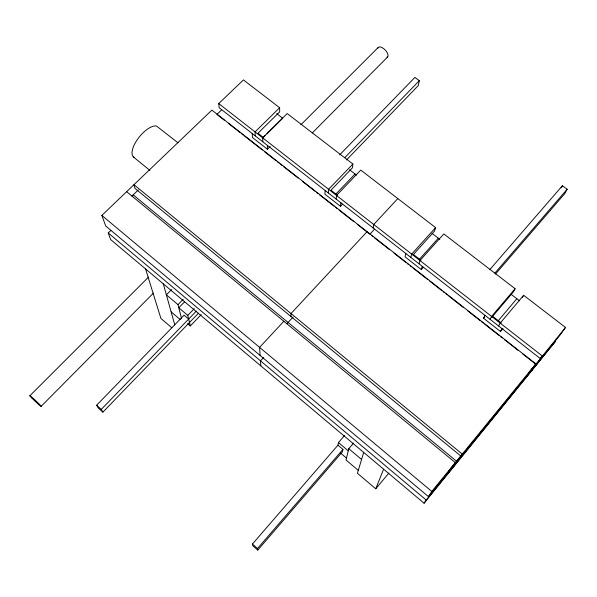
<?xml version="1.0" encoding="UTF-8"?>
<svg xmlns="http://www.w3.org/2000/svg" width="597" height="597" viewBox="0 0 597 597"><rect width="100%" height="100%" fill="white"/><g stroke="black" fill="none" stroke-linecap="round" stroke-linejoin="round"><path stroke-width="0.9" d="M290.955 316.507L291.008 313.552L367.073 231.666M325.178 190.525L324.895 194.167L340.484 206.361L342.596 204.144M328.305 192.965L328.619 189.279L352.887 164.041L287.202 113.557L262.665 137.832L262.814 141.81M336.156 199.1L336.521 195.45L360.752 170.093L435.594 227.614L434.526 231.069L413.415 254.494L420.915 260.344M340.484 206.361L340.88 202.786M352.887 164.041L352.409 167.861L330.969 190.197L337.387 195.204M373.11 227.964L373.744 224.487L397.818 198.577M337.947 445.183L342.939 449.399L342.409 451.81L257.755 550.113L252.732 545.643L252.434 544.031L337.947 445.183L338.462 442.556L344.514 435.571M339.671 154.892L414.87 77.431L419.303 80.677L418.243 85.669L346.521 159.929M353.625 443.034L348.767 448.69L346.036 460.011L358.297 470.391M405.893 253.568L405.035 256.844L421.288 269.56L423.363 267.232M410.788 257.397L411.699 254.098L435.594 227.614M418.982 263.792L419.952 260.531L443.81 233.927L515.099 288.717L513.435 291.799L491.637 317.507M363.7 452.429L357.431 473.272L375.737 488.801L388.871 473.108M421.288 269.56L422.266 266.359M375.737 488.801L383.617 469.19M503.01 328.44L500.458 331.477L483.54 318.246L484.988 315.35M490.085 319.335L491.6 316.417L515.099 288.717M561.247 187.891L562.381 185.734L567.15 189.234L564.844 193.525L495.562 273.978M498.614 325.992L500.189 323.126L523.644 295.291L565.508 327.462L559.441 335.85L428.422 496.607L105.684 225.964L101.848 215.42L211.89 110.109L535.837 363.857L528.308 373.737L542.919 355.491L540.375 358.61L219.174 107.721L218.726 103.565L243.434 79.916L279.627 107.744L279.665 111.87L257.956 133.258L263.441 137.541M500.458 331.477L502.032 328.663M522.345 297.567L523.644 295.291M424.079 503.226L426.183 500.017L555.426 341.409L424.079 503.226L110.632 239.546L108.229 232.949L110.848 230.42M428.422 496.607L431.803 491.45L535.837 363.857M448.556 472.563L461.235 456.526L459.265 459.414M453.929 465.973L455.839 463.145M460.899 456.101L462.257 454.093L133.974 184.674L135.026 188.413L460.899 456.101L463.645 452.735L448.578 471.548L455.317 462.615L126.639 191.689M525.233 378.461L537.927 362.424L535.203 366.23M530.226 372.327L532.905 368.588M540.375 358.61L565.508 327.462M497.995 321.052L516.838 298.724M483.54 318.246L484.563 317.044M257.755 550.113L257.501 548.546L342.939 449.399M494.846 273.135L567.15 189.234M489.876 269.546L562.381 185.734M419.221 259.501L438.325 238.21M263.598 357.469L260.486 360.834L260.822 365.894M286.873 323.768L293.097 317.052M374.528 229.196L369.864 234.225L357.424 224.479M283.836 321.268L259.583 347.379L260.128 355.476M335.633 194.309L355.043 174.018M188.674 319.052L184.07 315.164L96.61 405.244L98.296 408.035L102.908 412.146L198.555 313.119M187.63 323.641L190.331 325.925L201.226 314.626M102.908 412.146L101.266 409.393L196.383 311.082M344.887 157.593L419.303 80.677M190.331 325.925L187.786 315.358L194.271 308.664M181.57 318.514L177.988 304.634L183.189 299.313M184.645 301.776L178.794 307.768L187.786 315.358M171.608 289.523L166.369 294.836L177.988 304.634M41.163 406.326L153.399 293.149M312.238 132.982L387.722 56.864M29.85 395.781L148.556 277.09M300.895 124.766L378.058 47.611M252.255 133.556L252.471 137.526L267.471 149.257L270.142 146.601M263.09 137.623L265.046 135.691M267.008 133.75L282.68 118.243L276.717 113.646M279.627 107.744L255.061 131.907L255.262 135.915M131.847 196.152L138.303 189.943M221.703 109.818L216.92 114.415L224.233 120.146M177.973 142.787L156.556 126.071A19.485 8.149 -51 0 0 143.511 132.385A19.485 8.149 -51 0 0 132.773 148.474L132.004 152.063L132.191 154.936L133.31 156.899L134.459 157.451M349.536 169.772L356.476 175.122M432.094 233.412L439.765 239.322M511.084 294.284L519.539 300.806M492.667 316.298L501.189 322.94M218.726 103.565L542.277 355.954M228.629 123.586L240.337 132.758M241.8 133.907L243.263 135.049M244.725 136.198L262.292 149.959M264.486 151.675L276.195 160.847M277.657 161.996L279.12 163.145M280.583 164.287L282.045 165.436M283.508 166.585L298.149 178.048M302.537 181.488L314.977 191.234M316.44 192.383L317.902 193.525M319.365 194.674L334.007 206.137M335.469 207.286L336.932 208.428M339.126 210.151L353.76 221.614M371.327 235.375L372.789 236.524M374.252 237.666L389.617 249.703M394.005 253.143L405.714 262.314M407.176 263.464L408.639 264.605M410.109 265.755L411.572 266.904M413.034 268.046L427.668 279.515M429.862 281.232L441.571 290.403M443.034 291.552L444.496 292.694M445.959 293.843L447.422 294.993M448.884 296.134L463.518 307.597M467.914 311.037L480.354 320.783M481.816 321.932L483.279 323.074M484.742 324.223L499.376 335.686M500.838 336.835L502.301 337.977M504.495 339.7L518.397 350.588M522.793 354.028L535.957 364.349M133.31 156.899L149.892 170.384M133.183 194.868L456.817 461.436M101.848 215.42L431.803 491.45M108.229 232.949L426.183 500.017M348.767 448.69L361.573 459.489M338.462 442.556L348.252 450.817M340.38 452.936L346.491 458.115M171.13 311.85L180.197 319.537M171.921 327.813L160.914 318.447L145.571 268.941M96.61 405.244L101.266 409.393M252.434 544.031L257.501 548.546M163.294 283.851L174.787 324.94M267.359 145.362L267.471 149.257M377.744 48.461A6.716 3.201 46.3 0 1 384.774 49.566A6.716 3.201 46.3 0 1 387.065 57.387M31.596 397.811A7.754 0.41 43.2 0 0 40.999 406.326A7.754 0.41 43.2 0 0 33.91 399.02A7.754 0.41 43.2 0 0 31.596 397.811"/></g></svg>
